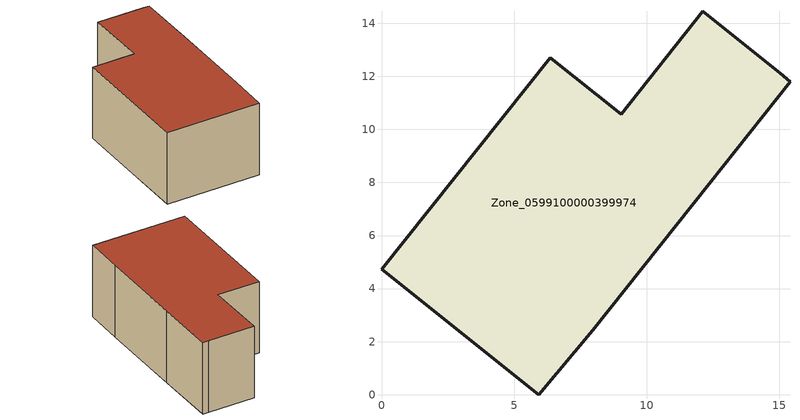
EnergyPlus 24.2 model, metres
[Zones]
Zone_0599100000399974
 floor ground (C_G): 15.4,11.81 12.36,7.95 7.96,2.44 5.92,0 0,4.72 6.37,12.7 9.05,10.57 12.12,14.45 15.03,12.11 z0.98
 wall outside (C_F): 5.92,0 7.96,2.44 12.36,7.95 15.4,11.81 15.03,12.11 12.12,14.45 9.05,10.57 6.37,12.7 0,4.72 5.92,0 z0.98:6.91
 roof outside (C_R): 12.36,7.95 15.4,11.81 15.03,12.11 12.12,14.45 9.05,10.57 6.37,12.7 0,4.72 5.92,0 7.96,2.44 z6.91
[BUILDING]
Pand.0599100000399974: North Axis=0; Terrain=City; Loads Convergence Tolerance Value=0.04; Temperature Convergence Tolerance Value=0.4; Solar Distribution=FullExterior; Maximum Number of Warmup Days=25; Minimum Number of Warmup Days=1
[Site:Location]
Rotterdam.The.Hague.AP_ZH_NLD Design_Conditions: Latitude=51.96; Longitude=4.45; Time Zone=1; Elevation=-4.5
[SITE:GROUNDTEMPERATURE:BUILDINGSURFACE]
18, 18, 18, 18, 18, 18, 18, 18, 18, 18, 18, 18
[MATERIAL] Thermal Absorptance=0.9; Solar Absorptance=0.7; Visible Absorptance=0.7
Name | Roughness | Thickness | Conductivity | Density | Specific Heat
G.TC.1992-2005 | MediumSmooth | 0.15 | 0.06 | 540 | 1210
F.TC.1992-2005 | Rough | 0.3 | 0.12 | 1920 | 840
R.TC.1992-2005 | MediumRough | 0.2 | 0.08 | 1500 | 1000
[CONSTRUCTION]
C_G: G.TC.1992-2005
C_F: F.TC.1992-2005
C_R: R.TC.1992-2005
[ZONE]
Zone_0599100000399974: Type=1; Multiplier=1; Ceiling Height=Autocalculate; Volume=Autocalculate; Floor Area=autocalculate; Part of Total Floor Area=Yes
[ZONEINFILTRATION:DESIGNFLOWRATE]
Infil_Zone_0599100000399974: Zone or ZoneList or Space or SpaceList=Zone_0599100000399974; Schedule=AlwaysOn; Design Flow Rate Calculation Method=Flow/Area; Flow Rate per Floor Area=0.0015; Constant Term Coefficient=1; Temperature Term Coefficient=0; Velocity Term Coefficient=0; Velocity Squared Term Coefficient=0
[HVACTEMPLATE:ZONE:IDEALLOADSAIRSYSTEM]
Zone_0599100000399974: Maximum Heating Supply Air Temperature=50; Minimum Cooling Supply Air Temperature=13; Maximum Heating Supply Air Humidity Ratio=0.0156; Minimum Cooling Supply Air Humidity Ratio=0.0077; Heating Limit=NoLimit; Cooling Limit=NoLimit; Dehumidification Control Type=ConstantSensibleHeatRatio; Cooling Sensible Heat Ratio=0.7; Dehumidification Setpoint=60; Humidification Control Type=None; Humidification Setpoint=30; Outdoor Air Method=None; Outdoor Air Flow Rate per Person=0.00944; Outdoor Air Flow Rate per Zone Floor Area=0; Outdoor Air Flow Rate per Zone=0; Demand Controlled Ventilation Type=None; Outdoor Air Economizer Type=NoEconomizer; Heat Recovery Type=None; Sensible Heat Recovery Effectiveness=0.7; Latent Heat Recovery Effectiveness=0.65
[ZONECONTROL:THERMOSTAT]
ThermostatControl_Zone_0599100000399974: Zone or ZoneList=Zone_0599100000399974; Control Type Schedule=DualSetpointControlType; Control 1=Thermostat_Zone_0599100000399974; Temperature Difference Between Cutout And Setpoint=0
[THERMOSTATSETPOINT:DUALSETPOINT]
Thermostat_Zone_0599100000399974: Heating Setpoint Temperature Schedule=HeatingSetpoint_Zone_0599100000399974; Cooling Setpoint Temperature Schedule=CoolingSetpoint_Zone_0599100000399974
[SCHEDULE:COMPACT]
HeatingSetpoint_Zone_0599100000399974: Through: 12/31, For: AllDays, Until: 24:00, 21
CoolingSetpoint_Zone_0599100000399974: Through: 12/31, For: AllDays, Until: 24:00, 24
DualSetpointControlType: Through: 12/31, For: AllDays, Until: 24:00, 4
AlwaysOn: Through: 12/31, For: AllDays, Until: 24:00, 1
